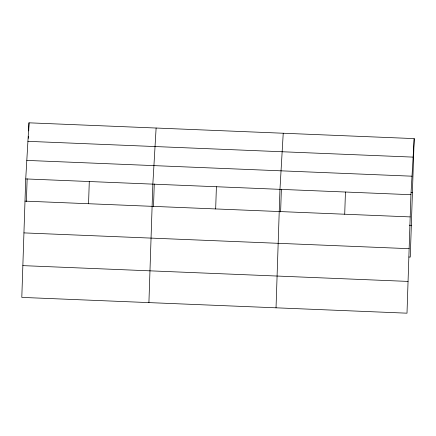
<?xml version="1.0" encoding="UTF-8"?>
<svg xmlns="http://www.w3.org/2000/svg" width="436" height="436" viewBox="0 0 436 436"><rect width="100%" height="100%" fill="white"/><g stroke="black" fill="none" stroke-linecap="round" stroke-linejoin="round"><path stroke-width="0.65" d="M25.729 178.924L21.8 297.396L407.001 313.179L410.93 194.707L414.2 138.604L28.999 122.821L25.729 178.924L410.93 194.707M26.389 201.508L27.141 178.793M28.487 138.294L28.553 136.272M28.732 130.893L28.999 122.821M88.552 203.726L89.287 181.529M148.916 302.606L152.845 184.134L156.115 128.026M153.505 206.713L154.257 184.003M215.667 208.937L216.403 186.733M276.032 307.816L279.961 189.338L283.231 133.236M280.62 211.923L281.373 189.213M344.713 214.223L345.448 192.025M414.2 138.604L410.271 257.077L408.919 257.022M27.92 141.335L413.121 157.118M26.809 160.41L412.009 176.193M411.061 192.516L412.407 192.57M24.994 201.127L410.194 216.905M409.3 225.221L411.322 225.308M23.942 232.895L409.142 248.678M22.852 265.628L408.058 281.411"/></g></svg>
